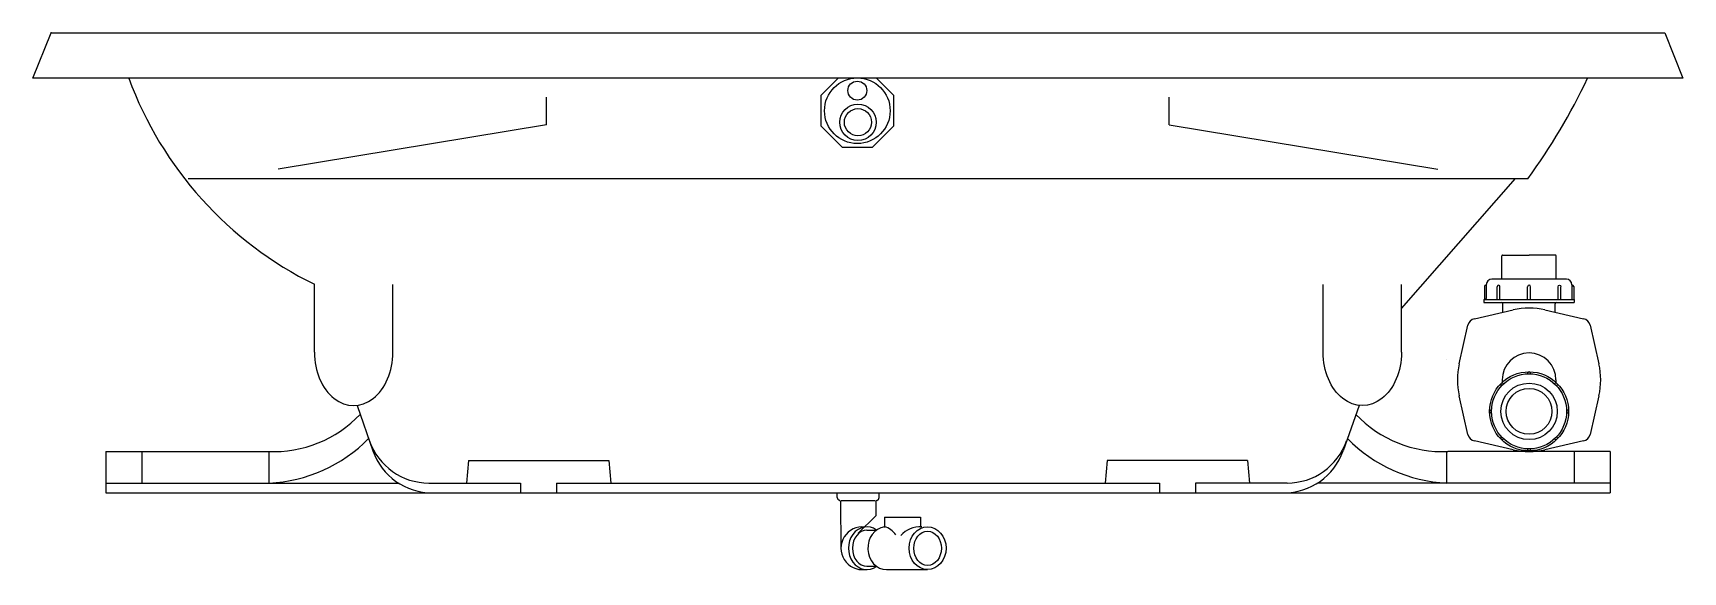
# Model space of a CAD drawing. Header units: millimetres. Extents: x -1242.06 to -1240.23, y 2257.6 to 2258.19.
import ezdxf

# ---------------------------------------------------------------- set-up
doc = ezdxf.new("R2010")
doc.units = ezdxf.units.MM
doc.layers.add('jacuzzi', color=1, linetype='Continuous')
doc.layers.add('LCOTA02', color=1, linetype='Continuous')

# ---------------------------------------------------------------- blocks, each defined once
blk = doc.blocks.new('BOMBAFRENTE')
at = {"layer": 'LCOTA02'}
for p, q in [((-7.52, 36.69), (-7.52, 43.13)), ((-7.33, 43.32), (0, 43.32)), ((7.33, 43.32), (0, 43.32)), ((7.52, 36.69), (7.52, 43.13)), ((-10.3, 36.69), (10.35, 36.69)), ((-12.38, 34.59), (-12.38, 31.04)), ((-12, 34.96), (-11.97, 34.96)), ((-11.88, 35.11), (-11.88, 31.24)), ((-8.82, 31.04), (-8.82, 34.55)), ((-8.06, 31.04), (-8.06, 34.55)), ((-0.41, 31.04), (-0.41, 34.55)), ((0.41, 31.04), (0.41, 34.55)), ((8.06, 31.04), (8.06, 34.55)), ((8.82, 31.04), (8.82, 34.55)), ((11.88, 35.11), (11.88, 31.24)), ((12, 34.96), (11.97, 34.96)), ((12.38, 34.59), (12.38, 31.04)), ((-15.13, 25.68), (-4.4, 28.12)), ((-12.5, 31.04), (-12.5, 30.21)), ((-12.5, 31.04), (12.5, 31.04)), ((-12.5, 30.21), (12.5, 30.21)), ((-7.24, 27.48), (-7.24, 29.83)), ((4.4, 28.12), (15.13, 25.68)), ((7.24, 27.48), (7.24, 29.83)), ((12.5, 31.04), (12.5, 30.21)), ((-19.38, 13.14), (-16.95, 23.87)), ((16.95, 23.87), (19.38, 13.14)), ((-7.45, 8.74), (-7.45, 8.03)), ((7.45, 8.74), (7.45, 8.03)), ((-16.95, -6.39), (-19.38, 4.34)), ((19.38, 4.34), (16.95, -6.39)), ((-4.4, -10.64), (-15.13, -8.21)), ((15.13, -8.21), (4.4, -10.64))]:
    blk.add_line(p, q, dxfattribs=at)
for radius in [10.95, 10.41, 7.83, 6.36]:
    blk.add_circle((0, 0), radius, dxfattribs=at)
for centre, radius, start, end in [((-7.33, 43.13), 0.191, 90, 180), ((7.33, 43.13), 0.191, 0, 90), ((-10.3, 35.11), 1.57, 90, 180), ((10.3, 35.11), 1.57, 360, 90), ((-12, 34.59), 0.375, 90, 180), ((-11.97, 35.06), 0.1, 270, 0), ((0, 34.55), 0.412, 0, 180), ((11.97, 35.06), 0.1, 180, 270), ((12, 34.59), 0.375, 360, 90), ((-12.04, 31.21), 0.171, 272.0095, 9.8027), ((-7.62, 29.83), 0.381, 360, 90), ((0, 8.74), 19.88, 77.2042, 102.7958), ((7.62, 29.83), 0.381, 90, 180), ((12.04, 31.21), 0.171, 170.1973, 267.9905), ((-14.59, 23.33), 2.41, 102.7958, 167.2042), ((14.59, 23.33), 2.41, 12.7958, 77.2042), ((0, 8.74), 7.45, 0, 180), ((0, 8.74), 19.88, 167.2042, 192.7958), ((-0.51, 10.5), 0.1, 272.7869, 4.1886), ((0, 10.54), 0.412, 355.8114, 184.1886), ((0.51, 10.5), 0.1, 175.8114, 267.2131), ((0, 8.74), 19.88, 347.2042, 12.7958), ((-7.45, 7.45), 0.412, 40.8114, 229.1886), ((-7.79, 7.06), 0.1, 317.7869, 49.1886), ((-7.06, 7.79), 0.1, 220.8114, 312.2131), ((7.06, 7.79), 0.1, 227.7869, 319.1886), ((7.45, 7.45), 0.412, 310.8114, 139.1886), ((7.79, 7.06), 0.1, 130.8114, 222.2131), ((-10.54, 0), 0.412, 85.8114, 274.1886), ((-10.5, 0.51), 0.1, 265.8114, 357.2131), ((10.5, 0.51), 0.1, 182.7869, 274.1886), ((10.54, 0), 0.412, 265.8114, 94.1886), ((-10.5, -0.51), 0.1, 2.7869, 94.1886), ((10.5, -0.51), 0.1, 85.8114, 177.2131), ((-14.59, -5.85), 2.41, 192.7958, 257.2042), ((-7.45, -7.45), 0.412, 130.8114, 319.1886), ((-7.79, -7.06), 0.1, 310.8114, 42.2131), ((-7.06, -7.79), 0.1, 47.7869, 139.1886), ((7.06, -7.79), 0.1, 40.8114, 132.2131), ((7.45, -7.45), 0.412, 220.8114, 49.1886), ((7.79, -7.06), 0.1, 137.7869, 229.1886), ((14.59, -5.85), 2.41, 282.7958, 347.2042), ((0, 8.74), 19.88, 257.2042, 282.7958), ((-0.51, -10.5), 0.1, 355.8114, 87.2131), ((0, -10.54), 0.412, 175.8114, 4.1886), ((0.51, -10.5), 0.1, 92.7869, 184.1886)]:
    blk.add_arc(centre, radius, start, end, dxfattribs=at)
blk.add_ellipse((-8.44, 34.55), major_axis=(0, 0.413), ratio=0.913483, start_param=4.712389, end_param=7.853982, dxfattribs=at)
at = {"layer": 'LCOTA02', "extrusion": (0, 0, -1)}
blk.add_ellipse((8.44, 34.55), major_axis=(0, 0.413), ratio=0.913483, start_param=-1.570796, end_param=1.570796, dxfattribs=at)

msp = doc.modelspace()

# ---------------------------------------------------------------- linework, layer by layer
at = {"layer": 'jacuzzi'}
for p, q in [((-1241.4902, 2258.0927), (-1241.4902, 2258.1232)), ((-1240.7996, 2258.0927), (-1240.7996, 2258.1232)), ((-1241.4902, 2258.0927), (-1241.788, 2258.0435)), ((-1240.7996, 2258.0927), (-1240.5017, 2258.0435)), ((-1241.8876, 2258.033), (-1240.4021, 2258.033)), ((-1240.542, 2257.8891), (-1240.4157, 2258.033)), ((-1241.7477, 2257.8405), (-1241.7477, 2257.9158)), ((-1241.6608, 2257.8405), (-1241.6608, 2257.9158)), ((-1240.6289, 2257.8405), (-1240.6289, 2257.9158)), ((-1240.542, 2257.8405), (-1240.542, 2257.9158)), ((-1241.7005, 2257.7815), (-1241.6829, 2257.7313)), ((-1240.5892, 2257.7815), (-1240.6068, 2257.7313)), ((-1241.9791, 2257.7305), (-1241.9791, 2257.6845)), ((-1241.9791, 2257.7305), (-1241.7991, 2257.7305)), ((-1241.9391, 2257.7305), (-1241.9391, 2257.6955)), ((-1241.7979, 2257.6955), (-1241.7979, 2257.7304)), ((-1240.4919, 2257.6955), (-1240.4919, 2257.7304)), ((-1240.3106, 2257.7305), (-1240.4907, 2257.7305)), ((-1240.3506, 2257.7305), (-1240.3506, 2257.6955)), ((-1240.3106, 2257.7305), (-1240.3106, 2257.6845)), ((-1241.5769, 2257.7205), (-1241.5791, 2257.6955)), ((-1241.5769, 2257.7205), (-1241.4213, 2257.7205)), ((-1241.4213, 2257.7205), (-1241.4191, 2257.6955)), ((-1240.8684, 2257.7205), (-1240.8706, 2257.6955)), ((-1240.7128, 2257.7205), (-1240.8684, 2257.7205)), ((-1240.7128, 2257.7205), (-1240.7106, 2257.6955)), ((-1241.9791, 2257.6955), (-1241.6545, 2257.6955)), ((-1241.6207, 2257.6955), (-1241.5191, 2257.6955)), ((-1241.5191, 2257.6955), (-1241.5191, 2257.6845)), ((-1241.4791, 2257.6955), (-1241.1122, 2257.6955)), ((-1241.4791, 2257.6955), (-1241.4791, 2257.6845)), ((-1241.1122, 2257.6955), (-1240.8106, 2257.6955)), ((-1240.8106, 2257.6955), (-1240.8106, 2257.6845)), ((-1240.669, 2257.6955), (-1240.7706, 2257.6955)), ((-1240.7706, 2257.6955), (-1240.7706, 2257.6845)), ((-1240.3106, 2257.6955), (-1240.6352, 2257.6955)), ((-1241.9791, 2257.6845), (-1241.1167, 2257.6845)), ((-1241.1678, 2257.6795), (-1241.1678, 2257.6845)), ((-1241.1643, 2257.6752), (-1241.1638, 2257.6232)), ((-1241.1635, 2257.6763), (-1241.1258, 2257.6763)), ((-1241.1251, 2257.6753), (-1241.1252, 2257.6592)), ((-1241.1215, 2257.6795), (-1241.1215, 2257.6845)), ((-1241.1167, 2257.6845), (-1240.3106, 2257.6845)), ((-1241.1252, 2257.6592), (-1241.1447, 2257.64)), ((-1241.1155, 2257.6576), (-1241.0755, 2257.6576)), ((-1241.1155, 2257.6576), (-1241.1155, 2257.6463)), ((-1241.0755, 2257.6576), (-1241.0755, 2257.6464)), ((-1241.1349, 2257.6432), (-1241.1314, 2257.6432)), ((-1241.1314, 2257.6432), (-1241.1245, 2257.6432)), ((-1241.1349, 2257.6033), (-1241.1314, 2257.6033)), ((-1241.1314, 2257.6033), (-1241.1245, 2257.6033)), ((-1241.1134, 2257.5995), (-1241.0677, 2257.5995)), ((-1241.073, 2257.5995), (-1241.0677, 2257.5995))]:
    msp.add_line(p, q, dxfattribs=at)
at = {"layer": 'jacuzzi', "color": 1}
for p, q in [((-1240.4919, 2257.8323), (-1240.4919, 2257.8323)), ((-1240.5927, 2257.7716), (-1240.5927, 2257.7716))]:
    msp.add_line(p, q, dxfattribs=at)
at = {"layer": 'jacuzzi'}
msp.add_lwpolyline([(-1240.2299, 2258.1445), (-1242.0599, 2258.1445), (-1242.0399, 2258.1945), (-1240.2499, 2258.1945)], close=True, dxfattribs=at)
for points in [[(-1241.1667, 2258.1445), (-1241.1861, 2258.1251), (-1241.1861, 2258.0915), (-1241.1624, 2258.0678), (-1241.162, 2258.0678)], [(-1241.1624, 2258.0678), (-1241.1288, 2258.0678), (-1241.1051, 2258.0915), (-1241.1051, 2258.1251), (-1241.1245, 2258.1445)]]:
    msp.add_lwpolyline(points, dxfattribs=at)
for centre, radius in [((-1241.1456, 2258.1083), 0.0364), ((-1241.1456, 2258.1306), 0.0105), ((-1241.1449, 2258.0955), 0.0202), ((-1241.1449, 2258.0955), 0.0151)]:
    msp.add_circle(centre, radius, dxfattribs=at)
for centre, radius, start, end in [((-1241.5654, 2258.2871), 0.4136, 200.1758, 243.853), ((-1240.935, 2258.4259), 0.6621, 323.5959, 334.8427), ((-1241.7927, 2257.8618), 0.1314, 267.227, 316.6906), ((-1240.497, 2257.8618), 0.1314, 223.3094, 272.773), ((-1241.8058, 2257.8613), 0.166, 272.7557, 315.3969), ((-1240.4839, 2257.8613), 0.166, 224.6031, 267.2443), ((-1241.6207, 2257.7655), 0.07, 199.3448, 270), ((-1241.6169, 2257.7545), 0.07, 199.3448, 270), ((-1240.6729, 2257.7545), 0.07, 270, 340.6552), ((-1240.669, 2257.7655), 0.07, 270, 340.6552), ((-1241.1646, 2257.6795), 0.00322, 180, 257.8805), ((-1241.1655, 2257.6751), 0.00124, 0.5, 77.8805), ((-1241.1238, 2257.675), 0.00124, 102.9426, 179.5), ((-1241.1248, 2257.6795), 0.00331, 282.9426, 0), ((-1241.1401, 2257.6232), 0.0237, 83.247, 276.753), ((-1241.1198, 2257.6279), 0.0195, 30.9126, 77.4645), ((-1241.076, 2257.6185), 0.0285, 86.2144, 138.9882)]:
    msp.add_arc(centre, radius, start, end, dxfattribs=at)
for centre, major_axis, ratio, start_param, end_param in [((-1241.7043, 2257.8405), (0, -0.0592), 0.733965, 4.712389, 7.853982), ((-1241.1349, 2257.6232), (0, -0.0237), 0.865498, 2.591089, 6.833689), ((-1241.1349, 2257.6232), (0, -0.02), 0.806411, 3.141593, 6.283185), ((-1241.1134, 2257.6232), (0, -0.0237), 0.865498, 3.246008, 6.283185)]:
    msp.add_ellipse(centre, major_axis=major_axis, ratio=ratio, start_param=start_param, end_param=end_param, dxfattribs=at)
at = {"layer": 'jacuzzi', "extrusion": (0, 0, -1)}
msp.add_ellipse((-1240.5855, 2257.8405), major_axis=(0, -0.0592), ratio=0.733965, start_param=4.712389, end_param=7.853982, dxfattribs=at)
at = {"layer": 'jacuzzi'}
for major_axis, ratio in [((0, -0.0237), 0.865498), ((0, -0.019), 0.806411)]:
    msp.add_ellipse((-1241.0677, 2257.6232), major_axis=major_axis, ratio=ratio, dxfattribs=at)
msp.add_point((-1242.0399, 2258.1945), dxfattribs=at)

# ---------------------------------------------------------------- block references
at = {"layer": 'jacuzzi', "xscale": 0.004000000000075943, "yscale": 0.004000000000075943, "zscale": 0.004000000000000031}
msp.add_blockref('BOMBAFRENTE', (-1240.4006, 2257.775), dxfattribs=at)

doc.saveas('drawing.dxf')
